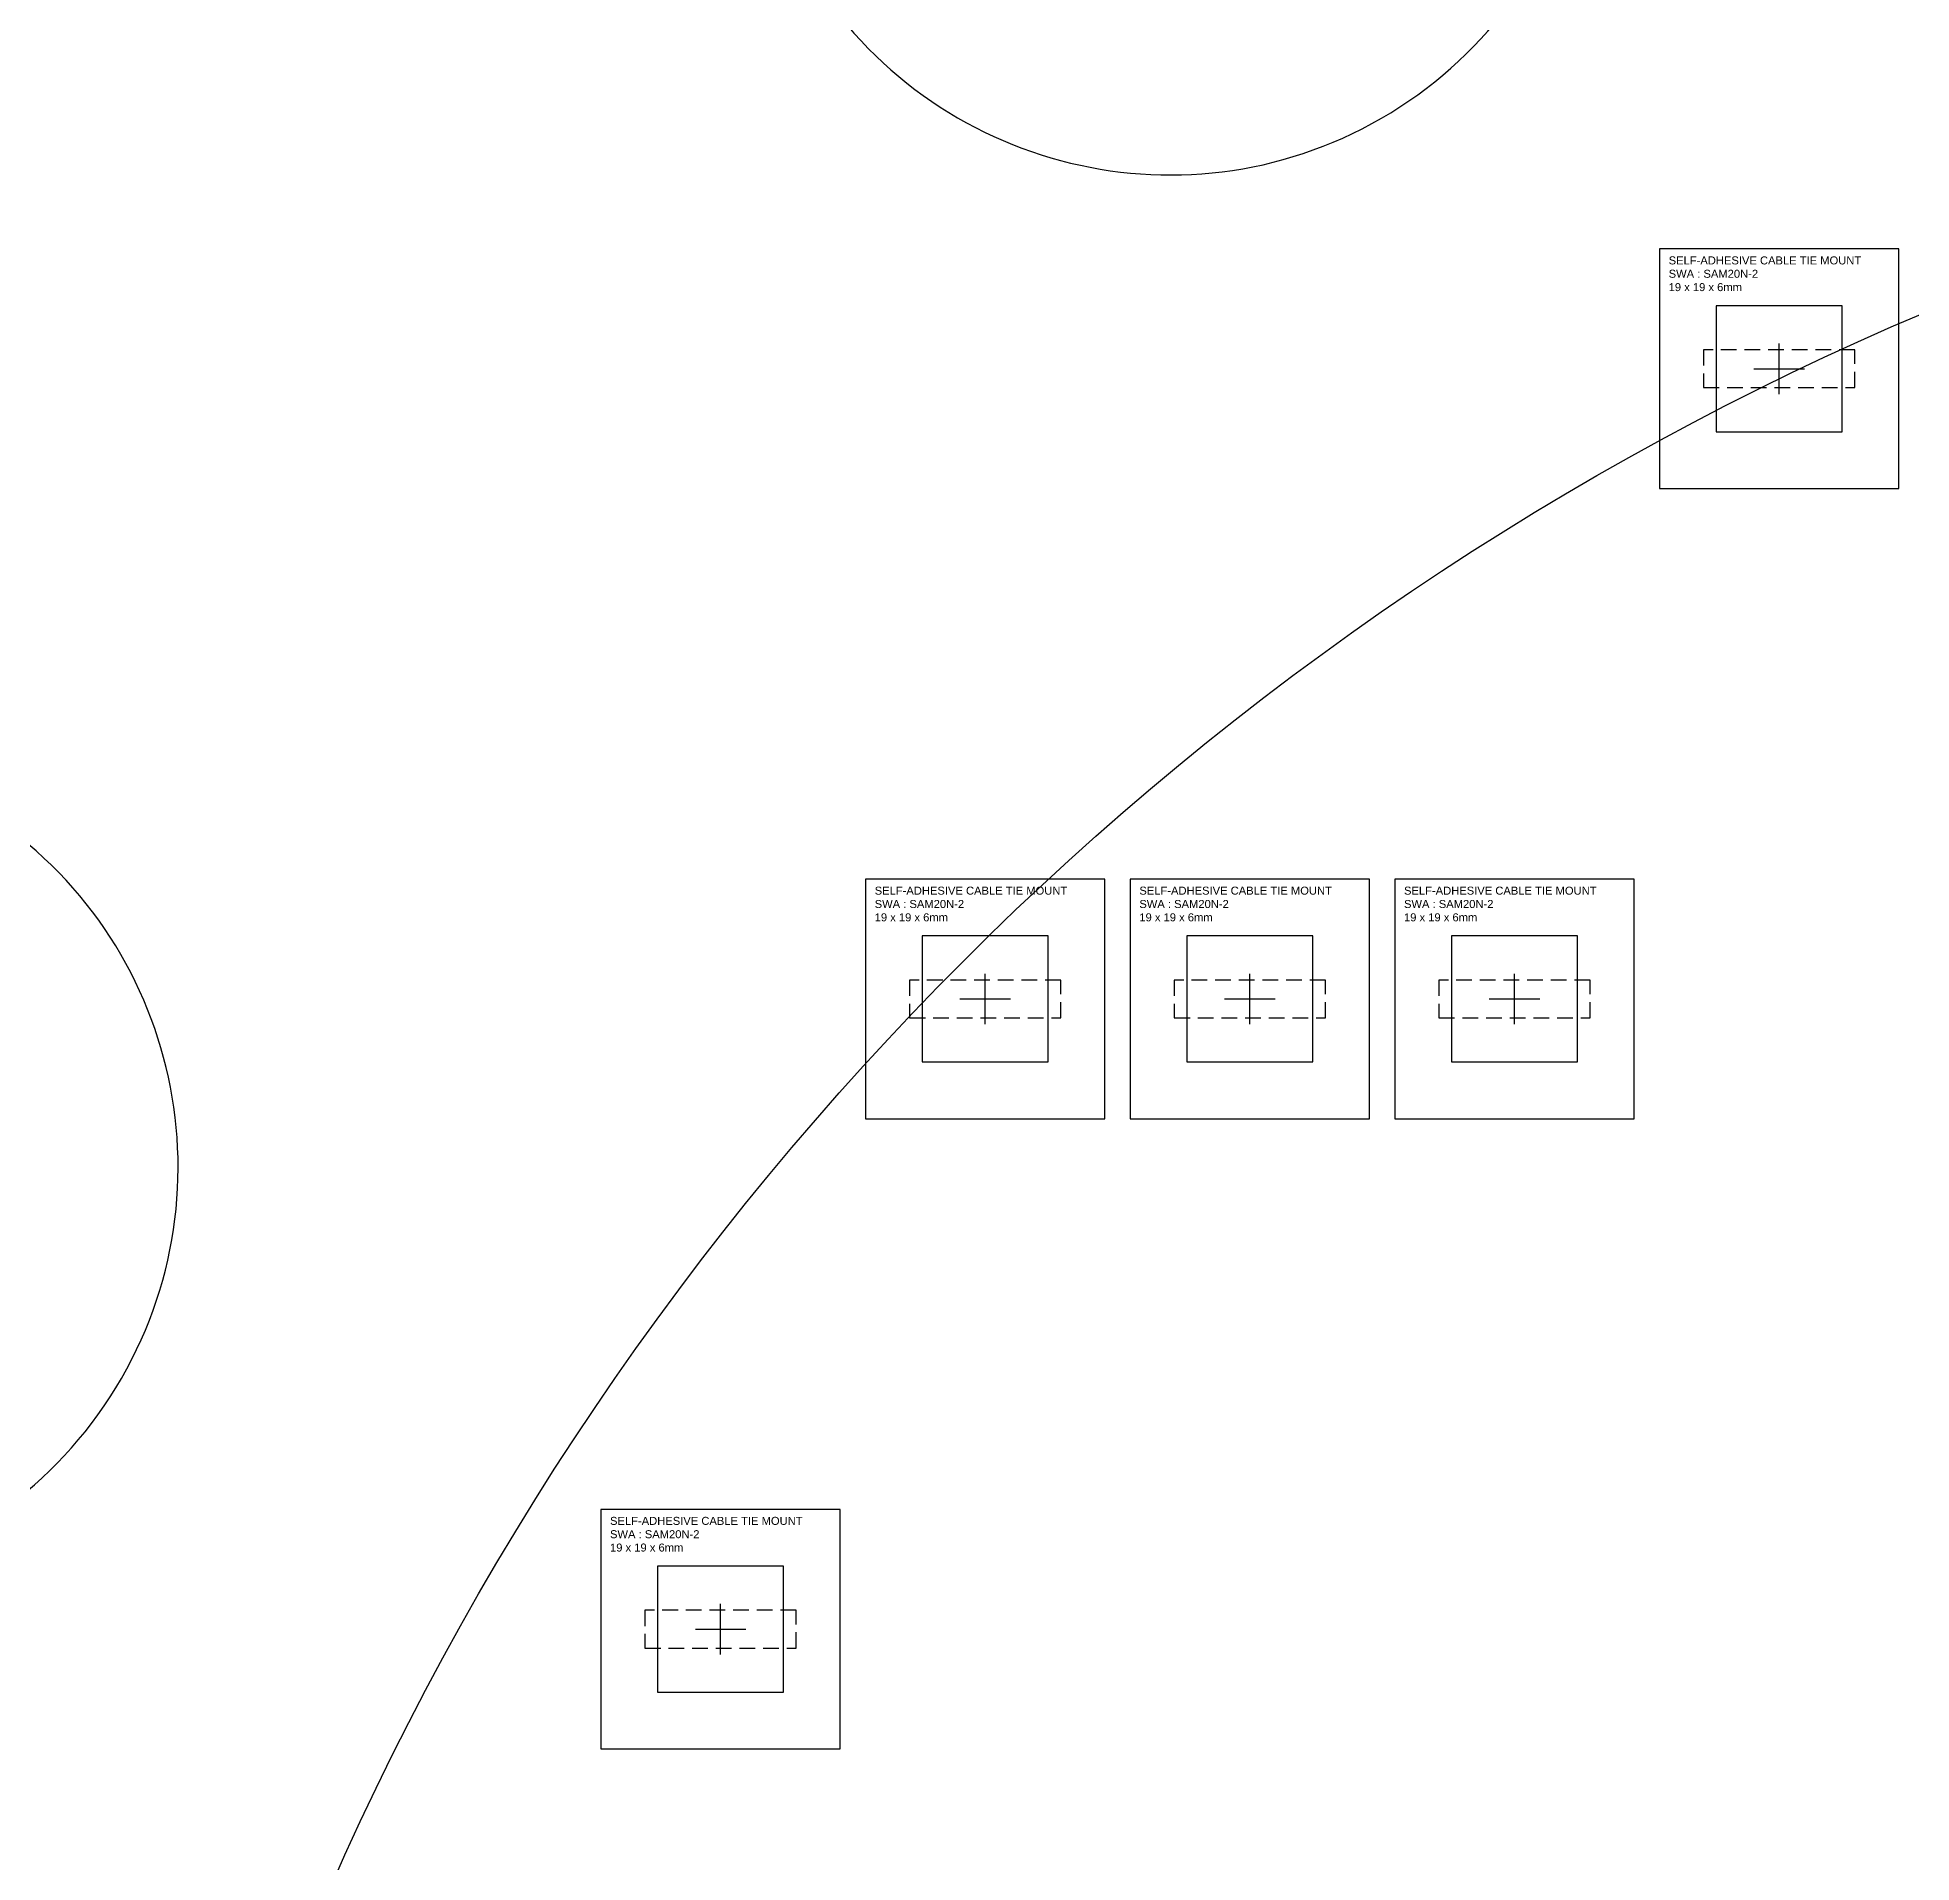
# Model space of a CAD drawing. Header units: millimetres. Extents: x 1440 to 4320, y -880 to 0.
# Drawn here: x 2636.8 to 2785.5, y -341.8 to -197.1 of the extents above; entities that cross this region are included whole.
import ezdxf

# ---------------------------------------------------------------- set-up
doc = ezdxf.new("R2010")
doc.units = ezdxf.units.MM
doc.header["$LTSCALE"] = 10
doc.header["$MEASUREMENT"] = 0
doc.linetypes.add('DASHED', pattern=[0.75, 0.5, -0.25])
for name, color, linetype in [('Component', 210, 'Continuous'), ('Outer Face', 253, 'Continuous'), ('vero Pins', 30, 'Continuous')]:
    doc.layers.add(name, color=color, linetype=linetype)
doc.styles.get("Standard").update_dxf_attribs({"font": 'arial.ttf'})

# ---------------------------------------------------------------- blocks, each defined once
blk = doc.blocks.new('*U135')
at = {"layer": 'Outer Face'}
blk.add_lwpolyline([(33.33, 33.54), (-33.33, 33.54, 1), (-33.33, -33.54), (33.33, -33.54, 1)], format="xyb", close=True, dxfattribs=at)
blk = doc.blocks.new('*U136')
at = {"layer": 'vero Pins', "color": 0, "linetype": 'ByBlock', "lineweight": -2, "transparency": 16777216}
for p, rotation in [((2710, -145.55), 299.9999999999998), ((2585.55, -270), 329.9999999999998)]:
    blk.add_blockref('*U135', p, dxfattribs=dict(at, rotation=rotation))

msp = doc.modelspace()

# ---------------------------------------------------------------- linework, layer by layer
at = {"layer": 'Component'}
for points in [[(2765.5, -213.83), (2765.5, -232.83), (2784.5, -232.83), (2784.5, -213.83)], [(2770, -218.33), (2770, -228.33), (2780, -228.33), (2780, -218.33)], [(2702.5, -263.83), (2702.5, -282.83), (2721.5, -282.83), (2721.5, -263.83)], [(2723.5, -263.83), (2723.5, -282.83), (2742.5, -282.83), (2742.5, -263.83)], [(2744.5, -263.83), (2744.5, -282.83), (2763.5, -282.83), (2763.5, -263.83)], [(2707, -268.33), (2707, -278.33), (2717, -278.33), (2717, -268.33)], [(2728, -268.33), (2728, -278.33), (2738, -278.33), (2738, -268.33)], [(2749, -268.33), (2749, -278.33), (2759, -278.33), (2759, -268.33)], [(2681.5, -313.83), (2681.5, -332.83), (2700.5, -332.83), (2700.5, -313.83)], [(2686, -318.33), (2686, -328.33), (2696, -328.33), (2696, -318.33)]]:
    msp.add_lwpolyline(points, close=True, dxfattribs=at)
for points in [[(2775, -225.34), (2775, -221.33)], [(2773, -223.33), (2777, -223.33)], [(2712, -275.34), (2712, -271.33)], [(2733, -275.34), (2733, -271.33)], [(2754, -275.34), (2754, -271.33)], [(2710, -273.33), (2714, -273.33)], [(2731, -273.33), (2735, -273.33)], [(2752, -273.33), (2756, -273.33)], [(2691, -325.34), (2691, -321.33)], [(2689, -323.33), (2693, -323.33)]]:
    msp.add_lwpolyline(points, dxfattribs=at)
at = {"layer": 'Component', "color": 252, "linetype": 'DASHED', "ltscale": 0.25}
for points in [[(2781, -221.83), (2769, -221.83), (2769, -224.83), (2781, -224.83)], [(2718, -271.83), (2706, -271.83), (2706, -274.83), (2718, -274.83)], [(2739, -271.83), (2727, -271.83), (2727, -274.83), (2739, -274.83)], [(2760, -271.83), (2748, -271.83), (2748, -274.83), (2760, -274.83)], [(2697, -321.83), (2685, -321.83), (2685, -324.83), (2697, -324.83)]]:
    msp.add_lwpolyline(points, close=True, dxfattribs=at)
at = {"layer": 'Outer Face'}
msp.add_circle((2880, -440), 240, dxfattribs=at)

# ---------------------------------------------------------------- block references
at = {"layer": 'vero Pins'}
msp.add_blockref('*U136', (0, 0), dxfattribs=at)

# ---------------------------------------------------------------- texts
at = {"layer": 'Component', "char_height": 0.635, "width": 17.0886, "attachment_point": 1}
for insert in [(2766.23, -214.42), (2703.23, -264.42), (2724.23, -264.42), (2745.23, -264.42), (2682.23, -314.42)]:
    msp.add_mtext('SELF-ADHESIVE CABLE TIE MOUNT\\PSWA : SAM20N-2\\P19 x 19 x 6mm', dxfattribs=dict(at, insert=insert))

doc.saveas('drawing.dxf')
